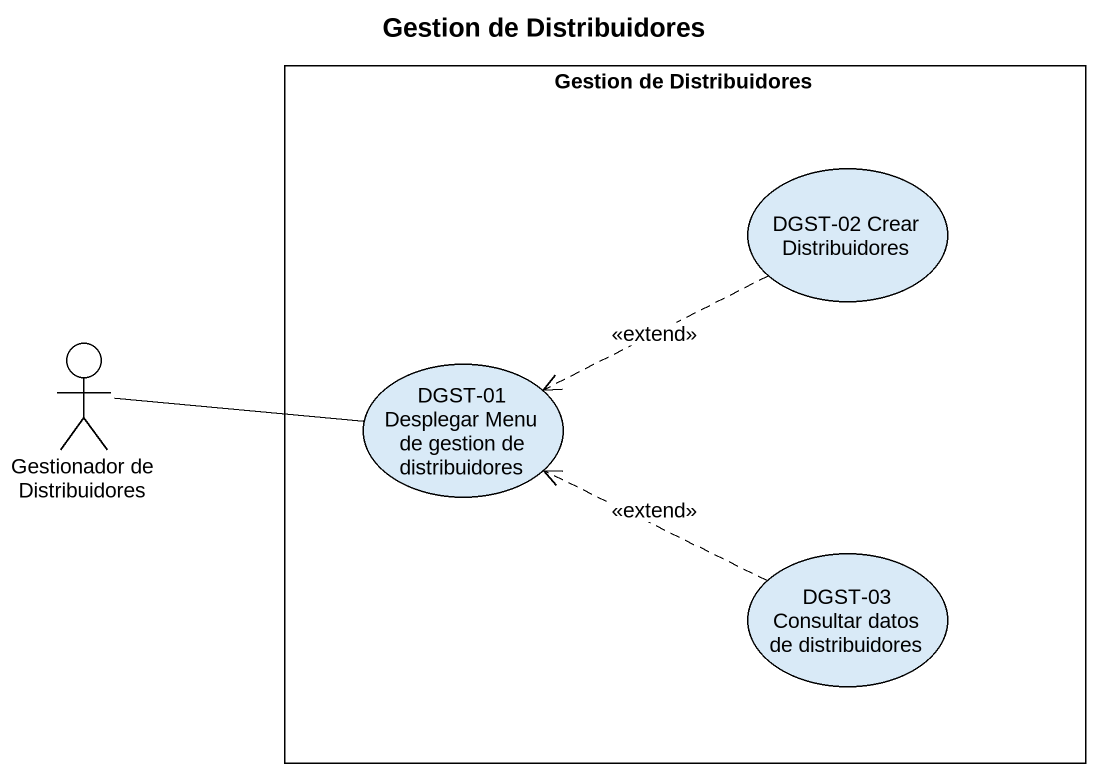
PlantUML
@startuml
title Gestion de Distribuidores
rectangle "Gestion de Distribuidores" as Gestion_de_Distribuidores {
  usecase "DGST-02 Crear Distribuidores" as DGST_02_Crear_Distribuidores
  usecase "DGST-01 Desplegar Menu de gestion de distribuidores" as DGST_01_Desplegar_Menu_de
  usecase "DGST-03 Consultar datos de distribuidores" as DGST_03_Consultar_datos_de
}
actor "Gestionador de Distribuidores" as Gestionador_de
DGST_02_Crear_Distribuidores .left.> DGST_01_Desplegar_Menu_de : <<extend>>
Gestionador_de -right- DGST_01_Desplegar_Menu_de
DGST_03_Consultar_datos_de .left.> DGST_01_Desplegar_Menu_de : <<extend>>
@enduml
